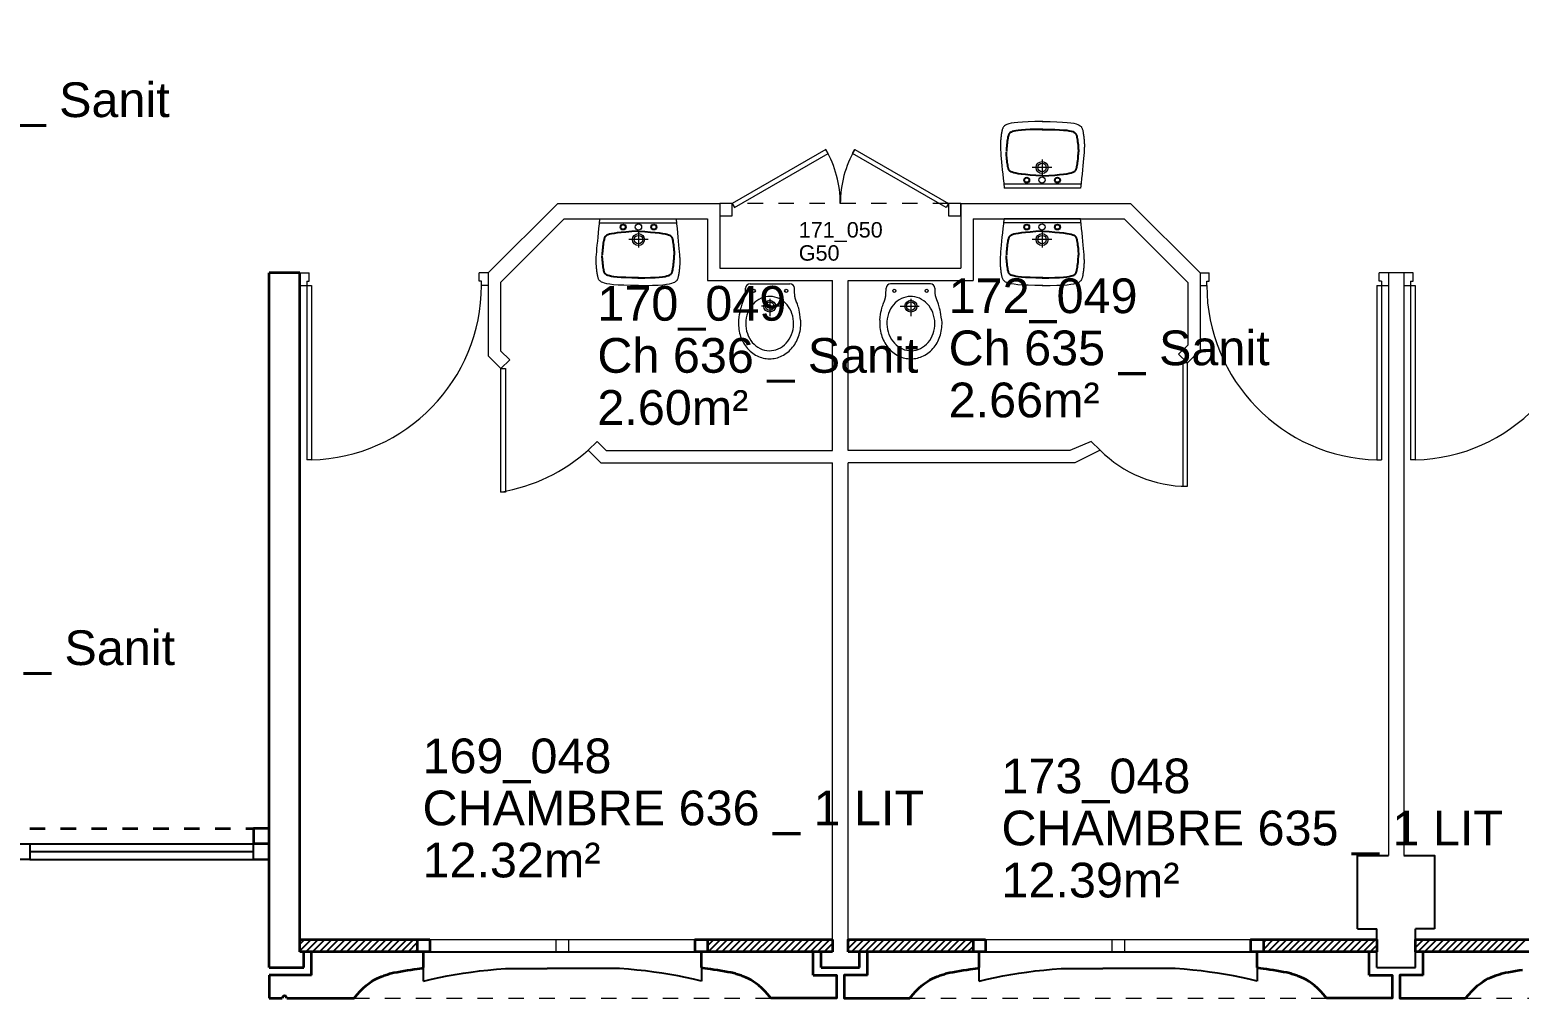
# Model space of a CAD drawing. Header units: metres. Extents: x -8 to 211, y -5 to 116.
# Drawn here: x 165.65 to 175.3, y 45.27 to 51.55 of the extents above; entities that cross this region are included whole.
import ezdxf

# ---------------------------------------------------------------- set-up
doc = ezdxf.new("R2010")
doc.units = ezdxf.units.M
doc.header["$LTSCALE"] = 0.6
doc.header["$MEASUREMENT"] = 0
doc.linetypes.add('CACHÉ', pattern=[0.25, 0.125, -0.125])
doc.linetypes.add('CONTINU', pattern=[0])
doc.layers.get('0').update_dxf_attribs({"linetype": 'CONTINUOUS'})
for name, color, linetype in [('002 poteaux', 7, 'CONTINUOUS'), ('004 cloisons', 7, 'CONTINUOUS'), ('004 isolation', 7, 'CONTINUOUS'), ('006 sanitaire', 5, 'CONTINUOUS'), ('A_Etiqu_Gaine', 8, 'CONTINUOUS'), ('A_Etiqu_Gaine_ancien', 8, 'CONTINUOUS'), ('A_Etiqu_Gaine_code', 8, 'CONTINUOUS'), ('A_Etiqu_Local', 8, 'CONTINUOUS')]:
    doc.layers.add(name, color=color, linetype=linetype)
for name, color, linetype, lineweight in [('A_CHASS', 4, 'CONTINU', 20), ('A_MURS_CLOI', 7, 'CONTINU', 20), ('A_MURS_STRU', 7, 'CONTINU', 35), ('A_PORT', 8, 'CONTINUOUS', 0), ('A_SANI', 5, 'CONTINU', 0)]:
    doc.layers.add(name, color=color, linetype=linetype, lineweight=lineweight)
doc.styles.add('Attribut', font='arial.ttf')

# ---------------------------------------------------------------- blocks, each defined once
blk = doc.blocks.new('A_Etiqu_Local')
at = {"style": 'Attribut', "flags": 1}
for tag, p in [('CODE_HOPITAL', (-0.4463, 1.9737)), ('CODE_SITE', (-0.4463, 1.7487)), ('CODE_BATIMENT', (-0.4463, 1.5237)), ('CODE_SECTEUR', (-0.4463, 1.2987)), ('CODE_ETAGE', (-0.4463, 1.0737)), ('NOM_NORMALISE', (-0.4463, -0.843)), ('SECTEUR_ACTIVITE', (-0.4463, -1.068)), ('SOUS_SECTEUR_ACTIVITE', (-0.4463, -1.293)), ('VOLUME', (-0.4463, -1.518)), ('SERVICE', (-0.4463, -1.743)), ('CODE_UG', (-0.4463, -1.968)), ('CODE_UA', (-0.4463, -2.193)), ('CODE_POLE', (-0.4463, -2.418)), ('OCCUPANT_EXTERNE', (-0.4463, -2.643)), ('DISPONIBILITE', (-0.4463, -2.868)), ('ACCES_HANDICAPES', (-0.4463, -3.093)), ('NATURE_SOL', (-0.4463, -3.318)), ('RISQUE_LABORATOIRE', (-0.4463, -3.543)), ('AMIANTE', (-0.4463, -3.768))]:
    blk.add_attdef(tag, p, '', height=0.15, dxfattribs=at)
at = {"layer": 'A_Etiqu_Local', "style": 'Attribut'}
for tag, p in [('CODE_PIECE', (-0.4483, 0.5327)), ('NOM_USAGE', (-0.4483, 0.1952)), ('SURFACE', (-0.4483, -0.1423))]:
    blk.add_attdef(tag, p, '', height=0.225, dxfattribs=at)
blk = doc.blocks.new('A_Etiqu_Gaine')
at = {"style": 'Attribut', "flags": 1}
for tag, p in [('CODE_HOPITAL', (-0.4323, 0.8651)), ('CODE_SITE', (-0.4323, 0.7151)), ('CODE_BATIMENT', (-0.4323, 0.5651)), ('CODE_SECTEUR', (-0.4323, 0.4151)), ('CODE_ETAGE', (-0.4323, 0.2651)), ('NOM_NORMALISE', (-0.4323, -0.3349)), ('SECTEUR_ACTIVITE', (-0.4323, -0.4849)), ('SOUS_SECTEUR_ACTIVITE', (-0.4323, -0.6349)), ('SURFACE', (-0.4323, -0.7849)), ('CODE_UG', (-0.4323, -0.9349)), ('CODE_POLE', (-0.4323, -1.0849)), ('AMIANTE', (-0.4323, -1.2349))]:
    blk.add_attdef(tag, p, '', height=0.1, dxfattribs=at)
at = {"layer": 'A_Etiqu_Gaine', "style": 'Attribut'}
blk.add_attdef('NOM_USAGE', (-0.4323, -0.1849), '', height=0.1, dxfattribs=at)
at = {"layer": 'A_Etiqu_Gaine_ancien', "style": 'Attribut'}
blk.add_attdef('CODE_PIECE_ANCIEN', (-0.4323, 0.1151), '', height=0.1, dxfattribs=at)
at = {"layer": 'A_Etiqu_Gaine_code', "style": 'Attribut'}
blk.add_attdef('CODE_PIECE', (-0.4323, -0.0349), '', height=0.1, dxfattribs=at)
blk = doc.blocks.new('BROCA2-G1127')
at = {"layer": '006 sanitaire', "linetype": 'Continuous'}
for points in [[(48.753517, 17.895912), (48.709555, 17.892946), (48.67232, 17.890017), (48.641202, 17.887107), (48.615589, 17.884195), (48.594871, 17.881265), (48.578435, 17.878295), (48.565672, 17.875267), (48.55597, 17.872162), (48.548718, 17.868961), (48.543304, 17.865645), (48.543304, 17.865645), (48.541104, 17.863934), (48.53918, 17.862162), (48.537502, 17.860303), (48.53604, 17.85833), (48.534764, 17.856216), (48.533642, 17.853934), (48.532644, 17.851457), (48.531741, 17.84876), (48.530901, 17.845814), (48.530094, 17.842593), (48.530094, 17.842593), (48.528502, 17.835279), (48.526946, 17.826909), (48.525451, 17.817635), (48.52404, 17.807608), (48.522739, 17.79698), (48.521572, 17.785902), (48.520565, 17.774527), (48.519741, 17.763005), (48.519127, 17.751488), (48.518745, 17.740128)], [(48.75016, 17.895912), (48.794119, 17.892946), (48.831351, 17.890017), (48.862467, 17.887107), (48.88808, 17.884195), (48.908798, 17.881265), (48.925234, 17.878295), (48.937998, 17.875267), (48.947701, 17.872162), (48.954954, 17.868961), (48.960367, 17.865645), (48.960367, 17.865645), (48.962567, 17.863934), (48.964491, 17.862162), (48.966168, 17.860303), (48.96763, 17.85833), (48.968906, 17.856216), (48.970027, 17.853934), (48.971024, 17.851457), (48.971927, 17.84876), (48.972766, 17.845814), (48.973572, 17.842593), (48.973572, 17.842593), (48.975163, 17.835281), (48.976717, 17.826927), (48.978212, 17.817694), (48.97962, 17.807748), (48.980918, 17.797253), (48.98208, 17.786374), (48.983082, 17.775275), (48.983897, 17.764122), (48.984502, 17.753078), (48.984871, 17.74231)]]:
    blk.add_lwpolyline(points, dxfattribs=at)
blk = doc.blocks.new('BROCA2-G1128')
at = {"layer": '006 sanitaire', "linetype": 'Continuous'}
for points in [[(48.753517, 17.59388), (48.709555, 17.594272), (48.67232, 17.59514), (48.641202, 17.596446), (48.615589, 17.598151), (48.594871, 17.600219), (48.578435, 17.60261), (48.565672, 17.605287), (48.55597, 17.608211), (48.548718, 17.611346), (48.543304, 17.614653), (48.543304, 17.614653), (48.541104, 17.616364), (48.53918, 17.618136), (48.537502, 17.619995), (48.53604, 17.621968), (48.534764, 17.624082), (48.533642, 17.626363), (48.532644, 17.628839), (48.531741, 17.631537), (48.530901, 17.634483), (48.530094, 17.637704), (48.530094, 17.637704), (48.528502, 17.645017), (48.526946, 17.653387), (48.525451, 17.662662), (48.52404, 17.672689), (48.522739, 17.683318), (48.521572, 17.694397), (48.520565, 17.705773), (48.519741, 17.717296), (48.519127, 17.728813), (48.518745, 17.740173)], [(48.75016, 17.59388), (48.794119, 17.594272), (48.831351, 17.59514), (48.862467, 17.596446), (48.88808, 17.598151), (48.908798, 17.600219), (48.925234, 17.60261), (48.937998, 17.605287), (48.947701, 17.608211), (48.954954, 17.611346), (48.960367, 17.614653), (48.960367, 17.614653), (48.962567, 17.616364), (48.964491, 17.618136), (48.966168, 17.619995), (48.96763, 17.621968), (48.968906, 17.624082), (48.970027, 17.626363), (48.971024, 17.628839), (48.971927, 17.631537), (48.972766, 17.634483), (48.973572, 17.637704), (48.973572, 17.637704), (48.975163, 17.645015), (48.976717, 17.65337), (48.978212, 17.662603), (48.97962, 17.67255), (48.980918, 17.683045), (48.98208, 17.693925), (48.983082, 17.705025), (48.983897, 17.716179), (48.984502, 17.727222), (48.984871, 17.737991)]]:
    blk.add_lwpolyline(points, dxfattribs=at)
blk = doc.blocks.new('BROCA2-G1126')
at = {"layer": '006 sanitaire'}
for name in ['BROCA2-G1127', 'BROCA2-G1128']:
    blk.add_blockref(name, (0, 0), dxfattribs=at)
blk = doc.blocks.new('BROCA4-G289')
at = {"layer": '004 cloisons', "color": 1, "linetype": 'Continuous'}
for p in [(27.38093, 0.018407), (28.119738, 0.018407)]:
    blk.add_line(p, (27.650331, 0.018407), dxfattribs=at)
blk.add_lwpolyline([(26.850336, -0.064998), (26.901493, -0.052536), (26.952511, -0.041173), (27.0036, -0.030841), (27.054971, -0.02147), (27.106835, -0.012993), (27.159403, -0.00534), (27.212886, 0.001558), (27.267494, 0.007769), (27.323439, 0.013362), (27.38093, 0.018407)], dxfattribs=at)
blk = doc.blocks.new('BROCA4-G274')
at = {"layer": '004 cloisons', "color": 1, "linetype": 'Continuous'}
for p in [(23.78093, 0.018407), (24.519737, 0.018407)]:
    blk.add_line(p, (24.050331, 0.018407), dxfattribs=at)
blk.add_lwpolyline([(23.250336, -0.064998), (23.301493, -0.052536), (23.35251, -0.041173), (23.403599, -0.030841), (23.454971, -0.02147), (23.506835, -0.012993), (23.559403, -0.00534), (23.612886, 0.001558), (23.667494, 0.007769), (23.723438, 0.013362), (23.78093, 0.018407)], dxfattribs=at)

msp = doc.modelspace()

# ---------------------------------------------------------------- linework, layer by layer
at = {"layer": '002 poteaux', "color": 8, "linetype": 'Continuous'}
for p, q in [((174.2499, 45.7211), (174.3753, 45.7211)), ((174.3753, 45.4711), (174.3753, 45.7211)), ((174.625, 45.4711), (174.625, 45.7211)), ((174.7499, 45.7211), (174.625, 45.7211)), ((174.3753, 45.4711), (174.625, 45.4711))]:
    msp.add_line(p, q, dxfattribs=at)
for points in [[(174.2499, 45.7211), (174.2499, 46.1961), (174.4498, 46.1961)], [(174.5498, 46.1961), (174.7499, 46.1961), (174.7499, 45.7211)]]:
    msp.add_lwpolyline(points, dxfattribs=at)
at = {"layer": '004 cloisons', "color": 8, "linetype": 'Continuous'}
for p, q in [((165.6501, 46.2711), (167.0999, 46.2711)), ((165.6501, 46.2211), (167.0999, 46.2211)), ((165.6501, 46.1711), (167.1999, 46.1711))]:
    msp.add_line(p, q, dxfattribs=at)
for points in [[(165.6501, 46.1711), (165.5501, 46.1711), (165.5501, 46.2711), (165.6501, 46.2711)], [(167.1999, 46.1711), (167.0999, 46.1711), (167.0999, 46.2711), (167.1999, 46.2711)]]:
    msp.add_lwpolyline(points, close=True, dxfattribs=at)
for points in [[(168.2002, 45.3811), (168.2002, 45.5711), (170.0002, 45.5711), (170.0002, 45.3811)], [(171.8002, 45.3811), (171.8002, 45.5711), (173.6002, 45.5711), (173.6002, 45.3811)], [(170.0002, 45.3811), (169.949, 45.3936), (169.898, 45.4049), (169.8469, 45.4153), (169.7956, 45.4247), (169.7437, 45.4331), (169.6911, 45.4408), (169.6376, 45.4477), (169.583, 45.4539), (169.5271, 45.4595), (169.4696, 45.4645)], [(173.6002, 45.3811), (173.549, 45.3936), (173.498, 45.4049), (173.4469, 45.4153), (173.3956, 45.4247), (173.3437, 45.4331), (173.2911, 45.4408), (173.2376, 45.4477), (173.183, 45.4539), (173.1271, 45.4595), (173.0696, 45.4645)]]:
    msp.add_lwpolyline(points, dxfattribs=at)
at = {"layer": '004 isolation', "color": 8, "linetype": 'Continuous'}
for p, q in [((167.4287, 45.6511), (167.3999, 45.6223)), ((167.3999, 45.5781), (167.4729, 45.6511)), ((168.1602, 45.6511), (167.3999, 45.6511)), ((167.3999, 45.6511), (167.3999, 45.5711)), ((167.5171, 45.6511), (167.4371, 45.5711)), ((167.4813, 45.5711), (167.5613, 45.6511)), ((167.6055, 45.6511), (167.5255, 45.5711)), ((167.5697, 45.5711), (167.6497, 45.6511)), ((167.6939, 45.6511), (167.6139, 45.5711)), ((167.6581, 45.5711), (167.7381, 45.6511)), ((167.7823, 45.6511), (167.7023, 45.5711)), ((167.7465, 45.5711), (167.8265, 45.6511)), ((167.8707, 45.6511), (167.7907, 45.5711)), ((167.8349, 45.5711), (167.9149, 45.6511)), ((167.9591, 45.6511), (167.8791, 45.5711)), ((167.9233, 45.5711), (168.0033, 45.6511)), ((168.0475, 45.6511), (167.9675, 45.5711)), ((168.0117, 45.5711), (168.0917, 45.6511)), ((168.1359, 45.6511), (168.0559, 45.5711)), ((168.1602, 45.5711), (168.1602, 45.6511)), ((170.0804, 45.6511), (170.0402, 45.6109)), ((170.8502, 45.6511), (170.0402, 45.6511)), ((170.0402, 45.6511), (170.0402, 45.5711)), ((170.0446, 45.5711), (170.1246, 45.6511)), ((170.1688, 45.6511), (170.0888, 45.5711)), ((170.133, 45.5711), (170.213, 45.6511)), ((170.2572, 45.6511), (170.1771, 45.5711)), ((170.2213, 45.5711), (170.3014, 45.6511)), ((170.3455, 45.6511), (170.2655, 45.5711)), ((170.3097, 45.5711), (170.3897, 45.6511)), ((170.4339, 45.6511), (170.3539, 45.5711)), ((170.3981, 45.5711), (170.4781, 45.6511)), ((170.5223, 45.6511), (170.4423, 45.5711)), ((170.4865, 45.5711), (170.5665, 45.6511)), ((170.6107, 45.6511), (170.5307, 45.5711)), ((170.5749, 45.5711), (170.6549, 45.6511)), ((170.6991, 45.6511), (170.6191, 45.5711)), ((170.6633, 45.5711), (170.7433, 45.6511)), ((170.7875, 45.6511), (170.7075, 45.5711)), ((170.7517, 45.5711), (170.8317, 45.6511)), ((170.8502, 45.5711), (170.8502, 45.6511)), ((170.9643, 45.6511), (170.9502, 45.637)), ((170.9502, 45.5928), (171.0085, 45.6511)), ((171.7602, 45.6511), (170.9502, 45.6511)), ((170.9502, 45.6511), (170.9502, 45.5711)), ((171.0527, 45.6511), (170.9726, 45.5711)), ((171.0168, 45.5711), (171.0969, 45.6511)), ((171.141, 45.6511), (171.061, 45.5711)), ((171.1052, 45.5711), (171.1852, 45.6511)), ((171.2294, 45.6511), (171.1494, 45.5711)), ((171.1936, 45.5711), (171.2736, 45.6511)), ((171.3178, 45.6511), (171.2378, 45.5711)), ((171.282, 45.5711), (171.362, 45.6511)), ((171.4062, 45.6511), (171.3262, 45.5711)), ((171.3704, 45.5711), (171.4504, 45.6511)), ((171.4946, 45.6511), (171.4146, 45.5711)), ((171.4588, 45.5711), (171.5388, 45.6511)), ((171.583, 45.6511), (171.503, 45.5711)), ((171.5472, 45.5711), (171.6272, 45.6511)), ((171.6714, 45.6511), (171.5914, 45.5711)), ((171.6356, 45.5711), (171.7156, 45.6511)), ((171.7598, 45.6511), (171.6798, 45.5711)), ((171.7602, 45.5711), (171.7602, 45.6511)), ((173.6601, 45.6511), (173.6402, 45.6312)), ((173.6402, 45.587), (173.7043, 45.6511)), ((174.3753, 45.6511), (173.6402, 45.6511)), ((173.6402, 45.6511), (173.6402, 45.5711)), ((173.7485, 45.6511), (173.6685, 45.5711)), ((173.7127, 45.5711), (173.7927, 45.6511)), ((173.8369, 45.6511), (173.7569, 45.5711)), ((173.8011, 45.5711), (173.8811, 45.6511)), ((173.9252, 45.6511), (173.8452, 45.5711)), ((173.8895, 45.5711), (173.9695, 45.6511)), ((174.0136, 45.6511), (173.9336, 45.5711)), ((173.9778, 45.5711), (174.0578, 45.6511)), ((174.102, 45.6511), (174.022, 45.5711)), ((174.0662, 45.5711), (174.1462, 45.6511)), ((174.1904, 45.6511), (174.1104, 45.5711)), ((174.1546, 45.5711), (174.2346, 45.6511)), ((174.2788, 45.6511), (174.1988, 45.5711)), ((174.243, 45.5711), (174.323, 45.6511)), ((174.3672, 45.6511), (174.2872, 45.5711)), ((174.3753, 45.5711), (174.3753, 45.6511)), ((174.6324, 45.6511), (174.6251, 45.6438)), ((174.6251, 45.5997), (174.6766, 45.6511)), ((174.6251, 45.6511), (174.6251, 45.5711)), ((175.3602, 45.6511), (174.6251, 45.6511)), ((174.7207, 45.6511), (174.6408, 45.5711)), ((174.685, 45.5711), (174.765, 45.6511)), ((174.8092, 45.6511), (174.7292, 45.5711)), ((174.7734, 45.5711), (174.8533, 45.6511)), ((174.8975, 45.6511), (174.8175, 45.5711)), ((174.8617, 45.5711), (174.9417, 45.6511)), ((174.9859, 45.6511), (174.9059, 45.5711)), ((174.9501, 45.5711), (175.0301, 45.6511)), ((175.0743, 45.6511), (174.9943, 45.5711)), ((175.0385, 45.5711), (175.1185, 45.6511)), ((175.1627, 45.6511), (175.0827, 45.5711)), ((175.1269, 45.5711), (175.2069, 45.6511)), ((175.2511, 45.6511), (175.1711, 45.5711)), ((175.2153, 45.5711), (175.2953, 45.6511)), ((175.3395, 45.6511), (175.2595, 45.5711)), ((167.3999, 45.5711), (168.1602, 45.5711)), ((168.1, 45.5711), (168.1602, 45.6313)), ((168.1602, 45.5871), (168.1442, 45.5711)), ((170.0402, 45.5711), (170.8502, 45.5711)), ((170.8502, 45.6254), (170.7959, 45.5711)), ((170.8401, 45.5711), (170.8502, 45.5812)), ((170.9502, 45.5711), (171.7602, 45.5711)), ((171.724, 45.5711), (171.7602, 45.6073)), ((173.6402, 45.5711), (174.3753, 45.5711)), ((174.3314, 45.5711), (174.3753, 45.615)), ((174.6251, 45.5711), (175.3602, 45.5711))]:
    msp.add_line(p, q, dxfattribs=at)
at = {"layer": 'A_CHASS', "color": 8, "linetype": 'CACHÉ'}
for p, q in [((165.65, 46.2711), (167.1, 46.2711)), ((167.7502, 45.2711), (170.4502, 45.2711)), ((171.3502, 45.2711), (174.0502, 45.2711)), ((174.9502, 45.2711), (177.6502, 45.2711))]:
    msp.add_line(p, q, dxfattribs=at)
at = {"layer": 'A_CHASS', "color": 8, "linetype": 'Continuous'}
for p, q in [((168.2402, 45.6511), (169.9602, 45.6511)), ((171.8402, 45.6511), (173.5602, 45.6511)), ((169.9602, 45.5711), (168.2402, 45.5711)), ((173.5602, 45.5711), (171.8402, 45.5711))]:
    msp.add_line(p, q, dxfattribs=at)
for points in [[(169.0602, 45.5711), (169.0602, 45.6511)], [(169.1402, 45.6511), (169.1402, 45.5711)], [(172.6602, 45.5711), (172.6602, 45.6511)], [(172.7402, 45.6511), (172.7402, 45.5711)]]:
    msp.add_lwpolyline(points, dxfattribs=at)
at = {"layer": 'A_MURS_CLOI', "color": 8, "linetype": 'Continuous'}
for p, q in [((168.6197, 49.971), (169.0697, 50.421)), ((169.0697, 50.421), (170.1199, 50.421)), ((170.1199, 50.421), (170.1199, 50.0015)), ((171.6799, 50.421), (171.6799, 50.0015)), ((171.6799, 50.421), (172.7801, 50.421)), ((173.2301, 49.971), (172.7801, 50.421)), ((168.6997, 49.9096), (169.1111, 50.321)), ((169.1111, 50.321), (170.0399, 50.321)), ((170.0399, 50.321), (170.0399, 49.9215)), ((171.7599, 50.321), (171.7599, 49.9215)), ((171.7599, 50.321), (172.7386, 50.321)), ((173.1501, 49.9096), (172.7386, 50.321)), ((170.1199, 50.0015), (171.6799, 50.0015)), ((168.6197, 49.971), (168.6197, 49.4335)), ((168.6997, 49.9096), (168.6997, 49.4666)), ((170.0399, 49.9215), (170.8499, 49.9215)), ((170.8499, 48.821), (170.8499, 49.9215)), ((170.9499, 49.9215), (171.7599, 49.9215)), ((170.9499, 48.821), (170.9499, 49.9215)), ((173.15, 49.9096), (173.15, 49.5041)), ((173.23, 49.971), (173.23, 49.471)), ((174.4498, 49.971), (174.4498, 46.1961)), ((174.5498, 49.971), (174.5498, 46.1961)), ((173.15, 49.5041), (173.0913, 49.4454)), ((168.6197, 49.4335), (168.7018, 49.3513)), ((168.6997, 49.4666), (168.7584, 49.4079)), ((168.7018, 49.3513), (168.7584, 49.4079)), ((173.1479, 49.3888), (173.0913, 49.4454)), ((173.23, 49.471), (173.1479, 49.3888)), ((169.2675, 48.8232), (169.3241, 48.8797)), ((169.2675, 48.8232), (169.3497, 48.741)), ((169.3241, 48.8797), (169.3828, 48.821)), ((169.3828, 48.821), (170.8499, 48.821)), ((172.3865, 48.821), (170.9499, 48.821)), ((172.5256, 48.8797), (172.3865, 48.821)), ((172.5822, 48.8232), (172.4196, 48.741)), ((172.5822, 48.8232), (172.5256, 48.8797)), ((169.3497, 48.741), (170.8499, 48.741)), ((170.8502, 45.5711), (170.8499, 48.741)), ((172.4196, 48.741), (170.9499, 48.741)), ((170.9502, 45.5711), (170.9499, 48.741))]:
    msp.add_line(p, q, dxfattribs=at)
at = {"layer": 'A_MURS_STRU', "color": 8, "linetype": 'Continuous'}
for p, q in [((167.3999, 49.971), (167.1999, 49.971)), ((167.1999, 46.2711), (167.1999, 49.971)), ((167.3999, 45.5711), (167.3999, 49.971)), ((167.1999, 46.3711), (167.1, 46.3711)), ((167.1, 46.3711), (167.1, 46.2711)), ((167.1999, 45.4711), (167.1999, 46.3711)), ((167.1999, 46.2711), (167.1, 46.2711)), ((168.2402, 45.5711), (167.3999, 45.5711)), ((167.4249, 45.4711), (167.4249, 45.5711)), ((167.4751, 45.4211), (167.4751, 45.5711)), ((168.2002, 45.4711), (168.2002, 45.5711)), ((170.8502, 45.5711), (169.9602, 45.5711)), ((170.0002, 45.4711), (170.0002, 45.5711)), ((170.7253, 45.4211), (170.7253, 45.5711)), ((170.7753, 45.4711), (170.7753, 45.5711)), ((171.8402, 45.5711), (170.9502, 45.5711)), ((171.0251, 45.4711), (171.0251, 45.5711)), ((171.0751, 45.4211), (171.0751, 45.5711)), ((171.8002, 45.4711), (171.8002, 45.5711)), ((174.3753, 45.5711), (173.5602, 45.5711)), ((173.6002, 45.4711), (173.6002, 45.5711)), ((174.3253, 45.4211), (174.3253, 45.5711)), ((175.4402, 45.5711), (174.6251, 45.5711)), ((174.6751, 45.4211), (174.6751, 45.5711)), ((167.1999, 45.4711), (167.4249, 45.4711)), ((168.0089, 45.4369), (168.0292, 45.441)), ((168.0292, 45.441), (168.051, 45.4449)), ((168.051, 45.4449), (168.0736, 45.4487)), ((168.0736, 45.4487), (168.0965, 45.4523)), ((168.0965, 45.4523), (168.1188, 45.4557)), ((168.1188, 45.4557), (168.1401, 45.4588)), ((168.1401, 45.4588), (168.1595, 45.4616)), ((168.1595, 45.4616), (168.1764, 45.4642)), ((168.1764, 45.4642), (168.1903, 45.4664)), ((168.1903, 45.4664), (168.2003, 45.4683)), ((170.7753, 45.4711), (171.0251, 45.4711)), ((167.4751, 45.4211), (167.2002, 45.4211)), ((167.2002, 45.4211), (167.2002, 45.2711)), ((167.8095, 45.3367), (167.8282, 45.353)), ((167.8282, 45.353), (167.8463, 45.367)), ((167.8463, 45.367), (167.8638, 45.379)), ((167.8638, 45.379), (167.8808, 45.3893)), ((167.8808, 45.3893), (167.8972, 45.398)), ((167.8972, 45.398), (167.9132, 45.4055)), ((167.9132, 45.4055), (167.9285, 45.4121)), ((167.9285, 45.4121), (167.9361, 45.4151)), ((167.9361, 45.4151), (167.9435, 45.418)), ((167.9435, 45.418), (167.951, 45.4207)), ((167.951, 45.4207), (167.9585, 45.4233)), ((167.9585, 45.4233), (167.9661, 45.4258)), ((167.9661, 45.4258), (167.974, 45.4281)), ((167.974, 45.4281), (167.9822, 45.4304)), ((167.9822, 45.4304), (167.9906, 45.4326)), ((167.9906, 45.4326), (167.9995, 45.4348)), ((167.9995, 45.4348), (168.0089, 45.4369)), ((167.2002, 45.2711), (167.2852, 45.2711)), ((167.3152, 45.2711), (167.7502, 45.2711)), ((167.7502, 45.2711), (167.7705, 45.296)), ((167.7705, 45.296), (167.7903, 45.3177)), ((167.7903, 45.3177), (167.8095, 45.3367))]:
    msp.add_line(p, q, dxfattribs=at)
at = {"layer": 'A_MURS_STRU', "color": 8, "linetype": 'CACHÉ'}
msp.add_line((165.65, 46.3711), (167.1, 46.3711), dxfattribs=at)
at = {"layer": 'A_MURS_STRU', "color": 8, "linetype": 'Continuous'}
for points in [[(167.3999, 45.5711), (167.3999, 45.6511), (168.2402, 45.6511)], [(168.1602, 45.6511), (168.1602, 45.5711)], [(168.2402, 45.6511), (168.2402, 45.5711)], [(169.9602, 45.5711), (169.9602, 45.6511), (170.8502, 45.6511)], [(170.0402, 45.6511), (170.0402, 45.5711)], [(170.8502, 45.6511), (170.8502, 45.5711)], [(170.9502, 45.5711), (170.9502, 45.6511), (171.8402, 45.6511)], [(171.7602, 45.6511), (171.7602, 45.5711)], [(171.8402, 45.6511), (171.8402, 45.5711)], [(173.5602, 45.5711), (173.5602, 45.6511), (174.3753, 45.6511)], [(173.6402, 45.6511), (173.6402, 45.5711)], [(174.3753, 45.6511), (174.3753, 45.5711)], [(174.6251, 45.5711), (174.6251, 45.6511), (175.4402, 45.6511)], [(170.4502, 45.2711), (170.4298, 45.296), (170.4101, 45.3177), (170.3909, 45.3367), (170.3722, 45.353), (170.3541, 45.367), (170.3366, 45.379), (170.3196, 45.3893), (170.3032, 45.398), (170.2872, 45.4055), (170.2718, 45.4121), (170.2718, 45.4121), (170.2643, 45.4151), (170.2569, 45.418), (170.2494, 45.4207), (170.2419, 45.4233), (170.2343, 45.4258), (170.2264, 45.4281), (170.2182, 45.4304), (170.2098, 45.4326), (170.2009, 45.4348), (170.1915, 45.4369), (170.1915, 45.4369), (170.1712, 45.441), (170.1494, 45.4449), (170.1268, 45.4487), (170.1039, 45.4523), (170.0816, 45.4557), (170.0603, 45.4588), (170.0409, 45.4616), (170.024, 45.4642), (170.0101, 45.4664), (170.0001, 45.4683)], [(171.3502, 45.2711), (171.3705, 45.296), (171.3903, 45.3177), (171.4095, 45.3367), (171.4282, 45.353), (171.4462, 45.367), (171.4638, 45.379), (171.4808, 45.3893), (171.4972, 45.398), (171.5132, 45.4055), (171.5285, 45.4121), (171.5285, 45.4121), (171.5361, 45.4151), (171.5435, 45.418), (171.5509, 45.4207), (171.5585, 45.4233), (171.5661, 45.4258), (171.574, 45.4281), (171.5821, 45.4304), (171.5906, 45.4326), (171.5995, 45.4348), (171.6089, 45.4369), (171.6089, 45.4369), (171.6292, 45.441), (171.651, 45.4449), (171.6736, 45.4487), (171.6965, 45.4523), (171.7188, 45.4557), (171.7401, 45.4588), (171.7595, 45.4616), (171.7764, 45.4642), (171.7903, 45.4664), (171.8003, 45.4683)], [(174.0502, 45.2711), (174.0298, 45.296), (174.0101, 45.3177), (173.9909, 45.3367), (173.9722, 45.353), (173.9541, 45.367), (173.9366, 45.379), (173.9196, 45.3893), (173.9032, 45.398), (173.8872, 45.4055), (173.8718, 45.4121), (173.8718, 45.4121), (173.8643, 45.4151), (173.8569, 45.418), (173.8494, 45.4207), (173.8419, 45.4233), (173.8343, 45.4258), (173.8264, 45.4281), (173.8182, 45.4304), (173.8098, 45.4326), (173.8009, 45.4348), (173.7915, 45.4369), (173.7915, 45.4369), (173.7712, 45.441), (173.7494, 45.4449), (173.7268, 45.4487), (173.7039, 45.4523), (173.6816, 45.4557), (173.6603, 45.4588), (173.6409, 45.4616), (173.624, 45.4642), (173.6101, 45.4664), (173.6001, 45.4683)], [(174.9502, 45.2711), (174.9706, 45.296), (174.9903, 45.3177), (175.0095, 45.3367), (175.0282, 45.353), (175.0463, 45.367), (175.0638, 45.379), (175.0808, 45.3893), (175.0972, 45.398), (175.1132, 45.4055), (175.1286, 45.4121), (175.1286, 45.4121), (175.1361, 45.4151), (175.1435, 45.418), (175.151, 45.4207), (175.1585, 45.4233), (175.1661, 45.4258), (175.174, 45.4281), (175.1822, 45.4304), (175.1907, 45.4326), (175.1996, 45.4348), (175.2089, 45.4369), (175.2089, 45.4369), (175.2292, 45.441), (175.251, 45.4449), (175.2736, 45.4487), (175.2965, 45.4523), (175.3188, 45.4557)], [(170.7253, 45.4211), (170.8752, 45.4211), (170.8752, 45.2711), (170.4502, 45.2711)], [(171.0751, 45.4211), (170.9252, 45.4211), (170.9252, 45.2711), (171.3502, 45.2711)], [(174.3253, 45.4211), (174.4752, 45.4211), (174.4752, 45.2711), (174.0502, 45.2711)], [(174.6751, 45.4211), (174.5252, 45.4211), (174.5252, 45.2711), (174.9502, 45.2711)]]:
    msp.add_lwpolyline(points, dxfattribs=at)
msp.add_arc((167.3002, 45.2711), 0.015, 359.99998, 180.00002, dxfattribs=at)
at = {"layer": 'A_PORT', "color": 8, "linetype": 'CACHÉ'}
msp.add_line((171.5999, 50.421), (170.1999, 50.421), dxfattribs=at)
at = {"layer": 'A_PORT', "color": 8, "linetype": 'Continuous'}
for p, q in [((167.3999, 49.971), (167.3999, 49.891)), ((167.3999, 49.971), (167.4598, 49.971)), ((167.3999, 49.891), (167.4738, 49.891)), ((167.4438, 49.9188), (167.4438, 48.7594)), ((167.4438, 49.9188), (167.4598, 49.9188)), ((167.4598, 49.9188), (167.4598, 49.971)), ((167.4738, 49.891), (167.4738, 48.7594)), ((168.5598, 49.9188), (168.5598, 49.971)), ((168.6197, 49.971), (168.5598, 49.971)), ((168.5758, 49.9188), (168.5598, 49.9188)), ((168.5758, 49.891), (168.5758, 49.9188)), ((168.6197, 49.891), (168.5758, 49.891)), ((168.6197, 49.971), (168.6197, 49.891)), ((173.2301, 49.971), (173.2301, 49.891)), ((173.2301, 49.971), (173.2899, 49.971)), ((173.2301, 49.891), (173.2739, 49.891)), ((173.2739, 49.891), (173.2739, 49.9188)), ((173.2739, 49.9188), (173.2899, 49.9188)), ((173.2899, 49.9188), (173.2899, 49.971)), ((174.3759, 49.891), (174.3759, 48.7594)), ((174.3759, 49.891), (174.4498, 49.891)), ((174.3899, 49.9188), (174.3899, 49.971)), ((174.6097, 49.971), (174.3899, 49.971)), ((174.4059, 49.9188), (174.3899, 49.9188)), ((174.4059, 49.9188), (174.4059, 48.7594)), ((174.4498, 49.971), (174.4498, 49.891)), ((174.5498, 49.971), (174.5498, 49.891)), ((174.5498, 49.891), (174.6237, 49.891)), ((174.5937, 49.9188), (174.5937, 48.7594)), ((174.5937, 49.9188), (174.6097, 49.9188)), ((174.6097, 49.9188), (174.6097, 49.971)), ((174.6237, 49.891), (174.6237, 48.7594)), ((168.7018, 48.5513), (168.7018, 49.3513)), ((168.7018, 49.3513), (168.7318, 49.3513)), ((168.7318, 49.3513), (168.7318, 48.5513)), ((173.1179, 49.3888), (173.1179, 48.5888)), ((173.1479, 49.3888), (173.1179, 49.3888)), ((173.1479, 48.5888), (173.1479, 49.3888)), ((167.4738, 48.7594), (167.4438, 48.7594)), ((174.3759, 48.7594), (174.4059, 48.7594)), ((174.6237, 48.7594), (174.5937, 48.7594)), ((168.7318, 48.5513), (168.7018, 48.5513)), ((173.1179, 48.5888), (173.1479, 48.5888))]:
    msp.add_line(p, q, dxfattribs=at)
for points in [[(170.2149, 50.395), (170.8211, 50.745), (170.8061, 50.771), (170.1999, 50.421)], [(171.5849, 50.395), (170.9787, 50.745), (170.9937, 50.771), (171.5999, 50.421)], [(170.1199, 50.421), (170.1199, 50.341), (170.1999, 50.341), (170.1999, 50.421)], [(171.5999, 50.421), (171.5999, 50.341), (171.6799, 50.341), (171.6799, 50.421)]]:
    msp.add_lwpolyline(points, close=True, dxfattribs=at)
for centre, radius, start, end in [((170.1999, 50.421), 0.7, 359.99998, 29.99998), ((171.5999, 50.421), 0.7, 150, 179.99999), ((167.4438, 49.891), 1.132, 271.51862, 360), ((174.4059, 49.891), 1.132, 180, 268.48138), ((174.5937, 49.891), 1.132, 271.51862, 360), ((168.5086, 49.678), 1.1431, 279.731, 311.59735), ((173.1479, 49.3888), 0.8, 224.99998, 270)]:
    msp.add_arc(centre, radius, start, end, dxfattribs=at)
at = {"layer": 'A_SANI', "color": 8}
for p, q in [((172.2703, 50.6545), (172.1438, 50.6545)), ((172.207, 50.7056), (172.207, 50.6035)), ((172.4567, 50.5459), (171.9614, 50.5459)), ((172.4567, 50.521), (171.9614, 50.521)), ((169.343, 50.321), (169.8383, 50.321)), ((169.343, 50.2961), (169.8383, 50.2961)), ((172.4567, 50.321), (171.9614, 50.321)), ((172.4567, 50.2961), (171.9614, 50.2961)), ((169.6558, 50.1875), (169.5294, 50.1875)), ((169.5926, 50.2385), (169.5926, 50.1364)), ((172.2703, 50.1875), (172.1438, 50.1875)), ((172.207, 50.2385), (172.207, 50.1364)), ((170.3163, 49.9015), (170.5735, 49.9015)), ((171.4833, 49.9015), (171.2261, 49.9015)), ((170.2862, 49.8695), (170.2863, 49.8726)), ((170.4425, 49.8045), (170.4425, 49.6922)), ((170.6036, 49.8695), (170.6035, 49.8726)), ((171.196, 49.8695), (171.1962, 49.8726)), ((171.3572, 49.8045), (171.3572, 49.6922)), ((171.5134, 49.8695), (171.5133, 49.8726)), ((170.5108, 49.7557), (170.3888, 49.7557)), ((171.2888, 49.7557), (171.4109, 49.7557))]:
    msp.add_line(p, q, dxfattribs=at)
for points in [[(172.211, 50.9527), (172.1596, 50.952), (172.116, 50.9507), (172.0796, 50.9489), (172.0496, 50.9467), (172.0253, 50.944), (172.006, 50.9409), (171.9909, 50.9375), (171.9794, 50.9336), (171.9707, 50.9294), (171.9641, 50.9249), (171.9641, 50.9249), (171.9613, 50.9225), (171.9589, 50.92), (171.9567, 50.9174), (171.9549, 50.9145), (171.9532, 50.9114), (171.9517, 50.9081), (171.9503, 50.9044), (171.9491, 50.9004), (171.948, 50.8959), (171.9469, 50.8911), (171.9469, 50.8911), (171.9459, 50.8857), (171.9449, 50.88), (171.9439, 50.874), (171.943, 50.8677), (171.9422, 50.8612), (171.9413, 50.8547), (171.9406, 50.8481), (171.9399, 50.8416), (171.9393, 50.8352), (171.9387, 50.829), (171.9387, 50.829), (171.9383, 50.8231), (171.9379, 50.8174), (171.9376, 50.8118), (171.9374, 50.8062), (171.9373, 50.8006), (171.9372, 50.7948), (171.9373, 50.7887), (171.9375, 50.7823), (171.9377, 50.7755), (171.9381, 50.7682), (171.9381, 50.7682), (171.9392, 50.7519), (171.9406, 50.7333), (171.9424, 50.7126), (171.9445, 50.69), (171.9469, 50.6655), (171.9495, 50.6394), (171.9523, 50.6117), (171.9552, 50.5827), (171.9583, 50.5524), (171.9614, 50.521)], [(172.207, 50.9527), (172.2585, 50.952), (172.302, 50.9507), (172.3384, 50.9489), (172.3684, 50.9467), (172.3927, 50.944), (172.4121, 50.9409), (172.4271, 50.9375), (172.4386, 50.9336), (172.4474, 50.9294), (172.454, 50.9249), (172.454, 50.9249), (172.4567, 50.9225), (172.4591, 50.92), (172.4613, 50.9174), (172.4632, 50.9145), (172.4649, 50.9114), (172.4663, 50.9081), (172.4677, 50.9044), (172.4689, 50.9004), (172.47, 50.8959), (172.4711, 50.8911), (172.4711, 50.8911), (172.4721, 50.8857), (172.4731, 50.88), (172.4741, 50.874), (172.475, 50.8677), (172.4759, 50.8612), (172.4767, 50.8547), (172.4774, 50.8481), (172.4781, 50.8416), (172.4788, 50.8352), (172.4793, 50.829), (172.4793, 50.829), (172.4798, 50.8231), (172.4801, 50.8174), (172.4804, 50.8118), (172.4807, 50.8062), (172.4808, 50.8006), (172.4808, 50.7948), (172.4807, 50.7887), (172.4806, 50.7823), (172.4803, 50.7755), (172.4799, 50.7682), (172.4799, 50.7682), (172.4788, 50.7519), (172.4774, 50.7333), (172.4756, 50.7126), (172.4735, 50.69), (172.4711, 50.6655), (172.4685, 50.6394), (172.4657, 50.6117), (172.4628, 50.5827), (172.4598, 50.5524), (172.4567, 50.521)], [(169.5926, 49.8893), (169.5412, 49.89), (169.4976, 49.8913), (169.4612, 49.8931), (169.4312, 49.8953), (169.4069, 49.898), (169.3876, 49.901), (169.3725, 49.9045), (169.361, 49.9084), (169.3523, 49.9126), (169.3457, 49.9171), (169.3457, 49.9171), (169.3429, 49.9195), (169.3405, 49.922), (169.3384, 49.9246), (169.3365, 49.9275), (169.3348, 49.9306), (169.3333, 49.9339), (169.3319, 49.9376), (169.3307, 49.9416), (169.3296, 49.9461), (169.3285, 49.9509), (169.3285, 49.9509), (169.3275, 49.9562), (169.3265, 49.962), (169.3255, 49.968), (169.3246, 49.9743), (169.3238, 49.9807), (169.3229, 49.9873), (169.3222, 49.9939), (169.3215, 50.0004), (169.3209, 50.0068), (169.3203, 50.0129), (169.3203, 50.0129), (169.3199, 50.0189), (169.3195, 50.0246), (169.3192, 50.0302), (169.319, 50.0358), (169.3189, 50.0414), (169.3188, 50.0472), (169.3189, 50.0533), (169.3191, 50.0597), (169.3193, 50.0665), (169.3197, 50.0738), (169.3197, 50.0738), (169.3208, 50.0901), (169.3222, 50.1087), (169.324, 50.1294), (169.3261, 50.152), (169.3285, 50.1765), (169.3311, 50.2026), (169.3339, 50.2302), (169.3368, 50.2593), (169.3399, 50.2896), (169.343, 50.321)], [(169.5887, 49.8893), (169.6401, 49.89), (169.6836, 49.8913), (169.72, 49.8931), (169.75, 49.8953), (169.7743, 49.898), (169.7937, 49.901), (169.8087, 49.9045), (169.8202, 49.9084), (169.829, 49.9126), (169.8356, 49.9171), (169.8356, 49.9171), (169.8383, 49.9195), (169.8407, 49.922), (169.8429, 49.9246), (169.8448, 49.9275), (169.8465, 49.9306), (169.848, 49.9339), (169.8493, 49.9376), (169.8505, 49.9416), (169.8516, 49.9461), (169.8527, 49.9509), (169.8527, 49.9509), (169.8537, 49.9562), (169.8547, 49.962), (169.8557, 49.968), (169.8566, 49.9743), (169.8575, 49.9807), (169.8583, 49.9873), (169.859, 49.9939), (169.8597, 50.0004), (169.8604, 50.0068), (169.8609, 50.0129), (169.8609, 50.0129), (169.8614, 50.0189), (169.8617, 50.0246), (169.862, 50.0302), (169.8623, 50.0358), (169.8624, 50.0414), (169.8624, 50.0472), (169.8623, 50.0533), (169.8622, 50.0597), (169.8619, 50.0665), (169.8615, 50.0738), (169.8615, 50.0738), (169.8604, 50.0901), (169.859, 50.1087), (169.8572, 50.1294), (169.8551, 50.152), (169.8527, 50.1765), (169.8501, 50.2026), (169.8473, 50.2302), (169.8444, 50.2593), (169.8414, 50.2896), (169.8383, 50.321)], [(172.211, 49.8893), (172.1596, 49.89), (172.116, 49.8913), (172.0796, 49.8931), (172.0496, 49.8953), (172.0253, 49.898), (172.006, 49.901), (171.9909, 49.9045), (171.9794, 49.9084), (171.9707, 49.9126), (171.9641, 49.9171), (171.9641, 49.9171), (171.9613, 49.9195), (171.9589, 49.922), (171.9567, 49.9246), (171.9549, 49.9275), (171.9532, 49.9306), (171.9517, 49.9339), (171.9503, 49.9376), (171.9491, 49.9416), (171.948, 49.9461), (171.9469, 49.9509), (171.9469, 49.9509), (171.9459, 49.9562), (171.9449, 49.962), (171.9439, 49.968), (171.943, 49.9743), (171.9422, 49.9807), (171.9413, 49.9873), (171.9406, 49.9939), (171.9399, 50.0004), (171.9393, 50.0068), (171.9387, 50.0129), (171.9387, 50.0129), (171.9383, 50.0189), (171.9379, 50.0246), (171.9376, 50.0302), (171.9374, 50.0358), (171.9373, 50.0414), (171.9372, 50.0472), (171.9373, 50.0533), (171.9375, 50.0597), (171.9377, 50.0665), (171.9381, 50.0738), (171.9381, 50.0738), (171.9392, 50.0901), (171.9406, 50.1087), (171.9424, 50.1294), (171.9445, 50.152), (171.9469, 50.1765), (171.9495, 50.2026), (171.9523, 50.2302), (171.9552, 50.2593), (171.9583, 50.2896), (171.9614, 50.321)], [(172.207, 49.8893), (172.2585, 49.89), (172.302, 49.8913), (172.3384, 49.8931), (172.3684, 49.8953), (172.3927, 49.898), (172.4121, 49.901), (172.4271, 49.9045), (172.4386, 49.9084), (172.4474, 49.9126), (172.454, 49.9171), (172.454, 49.9171), (172.4567, 49.9195), (172.4591, 49.922), (172.4613, 49.9246), (172.4632, 49.9275), (172.4649, 49.9306), (172.4663, 49.9339), (172.4677, 49.9376), (172.4689, 49.9416), (172.47, 49.9461), (172.4711, 49.9509), (172.4711, 49.9509), (172.4721, 49.9562), (172.4731, 49.962), (172.4741, 49.968), (172.475, 49.9743), (172.4759, 49.9807), (172.4767, 49.9873), (172.4774, 49.9939), (172.4781, 50.0004), (172.4788, 50.0068), (172.4793, 50.0129), (172.4793, 50.0129), (172.4798, 50.0189), (172.4801, 50.0246), (172.4804, 50.0302), (172.4807, 50.0358), (172.4808, 50.0414), (172.4808, 50.0472), (172.4807, 50.0533), (172.4806, 50.0597), (172.4803, 50.0665), (172.4799, 50.0738), (172.4799, 50.0738), (172.4788, 50.0901), (172.4774, 50.1087), (172.4756, 50.1294), (172.4735, 50.152), (172.4711, 50.1765), (172.4685, 50.2026), (172.4657, 50.2302), (172.4628, 50.2593), (172.4598, 50.2896), (172.4567, 50.321)], [(170.2423, 49.6654), (170.2452, 49.6847), (170.2481, 49.7019), (170.251, 49.7171), (170.2538, 49.7304), (170.2565, 49.7421), (170.2591, 49.7522), (170.2617, 49.761), (170.264, 49.7686), (170.2663, 49.7752), (170.2683, 49.7809), (170.2683, 49.7809), (170.2693, 49.7835), (170.2702, 49.786), (170.271, 49.7883), (170.2719, 49.7905), (170.2727, 49.7927), (170.2735, 49.7948), (170.2742, 49.7968), (170.275, 49.7989), (170.2757, 49.8009), (170.2764, 49.803), (170.2764, 49.803), (170.2772, 49.8051), (170.2779, 49.8073), (170.2786, 49.8095), (170.2793, 49.8118), (170.28, 49.814), (170.2807, 49.8163), (170.2813, 49.8186), (170.2819, 49.8209), (170.2824, 49.8232), (170.283, 49.8254), (170.283, 49.8254), (170.2838, 49.8298), (170.2845, 49.8342), (170.2851, 49.8385), (170.2855, 49.8427), (170.2858, 49.847), (170.286, 49.8513), (170.2861, 49.8557), (170.2862, 49.8601), (170.2862, 49.8647), (170.2862, 49.8695)], [(170.6427, 49.6654), (170.641, 49.6847), (170.6389, 49.7019), (170.6364, 49.7171), (170.6338, 49.7304), (170.6309, 49.7421), (170.628, 49.7522), (170.6251, 49.761), (170.6223, 49.7686), (170.6196, 49.7752), (170.6172, 49.7809), (170.6172, 49.7809), (170.6161, 49.7835), (170.615, 49.786), (170.6141, 49.7883), (170.6132, 49.7905), (170.6124, 49.7927), (170.6116, 49.7948), (170.6109, 49.7968), (170.6103, 49.7989), (170.6097, 49.8009), (170.6091, 49.803), (170.6091, 49.803), (170.6086, 49.8051), (170.6081, 49.8073), (170.6076, 49.8095), (170.6072, 49.8118), (170.6068, 49.814), (170.6064, 49.8163), (170.6061, 49.8186), (170.6058, 49.8209), (170.6055, 49.8232), (170.6052, 49.8254), (170.6052, 49.8254), (170.6048, 49.8298), (170.6044, 49.8342), (170.6042, 49.8385), (170.6039, 49.8427), (170.6038, 49.847), (170.6037, 49.8513), (170.6036, 49.8557), (170.6036, 49.8601), (170.6036, 49.8647), (170.6036, 49.8695)], [(171.157, 49.6654), (171.1587, 49.6847), (171.1608, 49.7019), (171.1632, 49.7171), (171.1659, 49.7304), (171.1687, 49.7421), (171.1716, 49.7522), (171.1745, 49.761), (171.1774, 49.7686), (171.18, 49.7752), (171.1825, 49.7809), (171.1825, 49.7809), (171.1836, 49.7835), (171.1846, 49.786), (171.1855, 49.7883), (171.1864, 49.7905), (171.1872, 49.7927), (171.188, 49.7948), (171.1887, 49.7968), (171.1894, 49.7989), (171.19, 49.8009), (171.1905, 49.803), (171.1905, 49.803), (171.1911, 49.8051), (171.1916, 49.8073), (171.192, 49.8095), (171.1925, 49.8118), (171.1929, 49.814), (171.1932, 49.8163), (171.1936, 49.8186), (171.1939, 49.8209), (171.1942, 49.8232), (171.1944, 49.8254), (171.1944, 49.8254), (171.1948, 49.8298), (171.1952, 49.8342), (171.1955, 49.8385), (171.1957, 49.8427), (171.1958, 49.847), (171.1959, 49.8513), (171.196, 49.8557), (171.196, 49.8601), (171.196, 49.8647), (171.196, 49.8695)], [(171.5574, 49.6654), (171.5544, 49.6847), (171.5515, 49.7019), (171.5487, 49.7171), (171.5459, 49.7304), (171.5431, 49.7421), (171.5405, 49.7522), (171.538, 49.761), (171.5356, 49.7686), (171.5334, 49.7752), (171.5313, 49.7809), (171.5313, 49.7809), (171.5304, 49.7835), (171.5295, 49.786), (171.5286, 49.7883), (171.5278, 49.7905), (171.5269, 49.7927), (171.5262, 49.7948), (171.5254, 49.7968), (171.5247, 49.7989), (171.5239, 49.8009), (171.5232, 49.803), (171.5232, 49.803), (171.5225, 49.8051), (171.5217, 49.8073), (171.521, 49.8095), (171.5203, 49.8118), (171.5196, 49.814), (171.519, 49.8163), (171.5183, 49.8186), (171.5177, 49.8209), (171.5172, 49.8232), (171.5167, 49.8254), (171.5167, 49.8254), (171.5158, 49.8298), (171.5151, 49.8342), (171.5145, 49.8385), (171.5141, 49.8427), (171.5138, 49.847), (171.5136, 49.8513), (171.5135, 49.8557), (171.5134, 49.8601), (171.5134, 49.8647), (171.5134, 49.8695)]]:
    msp.add_lwpolyline(points, dxfattribs=at)
for points in [[(170.4975, 49.4794, 0.102556), (170.5497, 49.5168, 0.093461), (170.5842, 49.5722, 0.177131), (170.587, 49.7086, 0.093461), (170.5548, 49.7654, 0.102556), (170.5043, 49.8049, 0.222936), (170.3874, 49.8073, 0.102556), (170.3353, 49.7699, 0.093461), (170.3007, 49.7146, 0.177283), (170.2979, 49.5781, 0.093461), (170.3301, 49.5214, 0.102556), (170.3807, 49.4818, 0.222781), (170.4975, 49.4794)], [(171.419, 49.4818, 0.102556), (171.4695, 49.5214, 0.093461), (171.5017, 49.5781, 0.177029), (171.4989, 49.7146, 0.093461), (171.4644, 49.7699, 0.102556), (171.4122, 49.8073, 0.222835), (171.2954, 49.8049, 0.102556), (171.2448, 49.7654, 0.093461), (171.2126, 49.7086, 0.177185), (171.2154, 49.5722, 0.093461), (171.25, 49.5168, 0.102556), (171.3021, 49.4794, 0.222941), (171.419, 49.4819)], [(170.2416, 49.6647, 0.092772), (170.2509, 49.5696, 0.098236), (170.2925, 49.4895, 0.108258), (170.3613, 49.4338, 0.11669), (170.4414, 49.4148, 0.116228), (170.5216, 49.4337, 0.107322), (170.591, 49.4895, 0.097518), (170.6334, 49.5697, 0.092603), (170.6436, 49.6647, 0.094447)], [(171.1561, 49.6647, 0.092603), (171.1662, 49.5697, 0.097518), (171.2086, 49.4895, 0.107322), (171.278, 49.4337, 0.116228), (171.3582, 49.4148, 0.11669), (171.4383, 49.4338, 0.108258), (171.5071, 49.4895, 0.098236), (171.5487, 49.5696, 0.092772), (171.5581, 49.6647, 0.094013)]]:
    msp.add_lwpolyline(points, format="xyb", dxfattribs=at)
for centre, radius in [((172.207, 50.6545), 0.0387), ((172.207, 50.6545), 0.0274), ((172.1076, 50.5731), 0.0189), ((172.1076, 50.5731), 0.0144), ((172.207, 50.5731), 0.0204), ((172.3065, 50.5731), 0.0189), ((172.3065, 50.5731), 0.0144), ((169.4931, 50.2689), 0.0189), ((169.4931, 50.2689), 0.0144), ((169.5926, 50.2689), 0.0204), ((169.6921, 50.2689), 0.0189), ((169.6921, 50.2689), 0.0144), ((172.1076, 50.2689), 0.0189), ((172.1076, 50.2689), 0.0144), ((172.207, 50.2689), 0.0204), ((172.3065, 50.2689), 0.0189), ((172.3065, 50.2689), 0.0144), ((169.5926, 50.1875), 0.0387), ((169.5926, 50.1875), 0.0274), ((172.207, 50.1875), 0.0387), ((172.207, 50.1875), 0.0274), ((170.3399, 49.8554), 0.0105), ((170.4425, 49.7557), 0.0383), ((170.4425, 49.7557), 0.0276), ((170.5499, 49.8554), 0.0105), ((171.2497, 49.8554), 0.0105), ((171.3572, 49.7557), 0.0383), ((171.3572, 49.7557), 0.0276), ((171.4597, 49.8554), 0.0105)]:
    msp.add_circle(centre, radius, dxfattribs=at)
for centre, start, end in [((170.3163, 49.8715), 90, 177.81649), ((170.5735, 49.8715), 2.18352, 90), ((171.2261, 49.8715), 90, 177.81647), ((171.4833, 49.8715), 2.18352, 90)]:
    msp.add_arc(centre, 0.03, start, end, dxfattribs=at)

# ---------------------------------------------------------------- block references
at = {"layer": '004 cloisons', "color": 8}
for name in ['BROCA4-G274', 'BROCA4-G289']:
    msp.add_blockref(name, (144.9499, 45.4461), dxfattribs=at)
at = {"layer": 'A_Etiqu_Gaine', "color": 8}
msp.add_blockref('A_Etiqu_Gaine', (171.0632, 50.2358), dxfattribs=at).add_auto_attribs({'CODE_PIECE': '171_050', 'NOM_USAGE': 'G50'})
at = {"layer": 'A_Etiqu_Local', "color": 8}
ref = msp.add_blockref('A_Etiqu_Local', (164.2262, 50.7861), dxfattribs=at)
ref.add_attrib('CODE_PIECE', '164_050', (163.7779, 51.3188), dxfattribs={"height": 0.225, "style": 'Attribut'})
ref.add_attrib('NOM_USAGE', 'Ch 639_640 _ Sanit', (163.7779, 50.9813), dxfattribs={"height": 0.225, "style": 'Attribut'})
ref.add_attrib('SURFACE', '2.64m²', (163.7779, 50.6438), dxfattribs={"height": 0.225, "style": 'Attribut'})
ref = msp.add_blockref('A_Etiqu_Local', (169.7748, 49.1292), dxfattribs=at)
ref.add_attrib('CODE_PIECE', '170_049', (169.3265, 49.6619), dxfattribs={"height": 0.225, "style": 'Attribut'})
ref.add_attrib('NOM_USAGE', 'Ch 636 _ Sanit', (169.3265, 49.3244), dxfattribs={"height": 0.225, "style": 'Attribut'})
ref.add_attrib('SURFACE', '2.60m²', (169.3265, 48.9869), dxfattribs={"height": 0.225, "style": 'Attribut'})
ref = msp.add_blockref('A_Etiqu_Local', (172.05, 49.178), dxfattribs=at)
ref.add_attrib('CODE_PIECE', '172_049', (171.6017, 49.7107), dxfattribs={"height": 0.225, "style": 'Attribut'})
ref.add_attrib('NOM_USAGE', 'Ch 635 _ Sanit', (171.6017, 49.3732), dxfattribs={"height": 0.225, "style": 'Attribut'})
ref.add_attrib('SURFACE', '2.66m²', (171.6017, 49.0357), dxfattribs={"height": 0.225, "style": 'Attribut'})
ref = msp.add_blockref('A_Etiqu_Local', (164.2607, 47.2349), dxfattribs=at)
ref.add_attrib('CODE_PIECE', '164_047', (163.8124, 47.7677), dxfattribs={"height": 0.225, "style": 'Attribut'})
ref.add_attrib('NOM_USAGE', 'Ch 637_638 _ Sanit', (163.8124, 47.4302), dxfattribs={"height": 0.225, "style": 'Attribut'})
ref.add_attrib('SURFACE', '2.64m²', (163.8124, 47.0927), dxfattribs={"height": 0.225, "style": 'Attribut'})
ref = msp.add_blockref('A_Etiqu_Local', (168.6421, 46.1964), dxfattribs=at)
ref.add_attrib('CODE_PIECE', '169_048', (168.1938, 46.7291), dxfattribs={"height": 0.225, "style": 'Attribut'})
ref.add_attrib('NOM_USAGE', 'CHAMBRE 636 _ 1 LIT', (168.1938, 46.3916), dxfattribs={"height": 0.225, "style": 'Attribut'})
ref.add_attrib('SURFACE', '12.32m²', (168.1938, 46.0541), dxfattribs={"height": 0.225, "style": 'Attribut'})
ref = msp.add_blockref('A_Etiqu_Local', (172.3922, 46.0665), dxfattribs=at)
ref.add_attrib('CODE_PIECE', '173_048', (171.9439, 46.5992), dxfattribs={"height": 0.225, "style": 'Attribut'})
ref.add_attrib('NOM_USAGE', 'CHAMBRE 635 _ 1 LIT', (171.9439, 46.2617), dxfattribs={"height": 0.225, "style": 'Attribut'})
ref.add_attrib('SURFACE', '12.39m²', (171.9439, 45.9242), dxfattribs={"height": 0.225, "style": 'Attribut'})
at = {"layer": 'A_SANI', "color": 8, "rotation": 180.0062239910425}
msp.add_blockref('BROCA2-G1126', (220.9594, 68.501), dxfattribs=at)
at = {"layer": 'A_SANI', "color": 8, "xscale": -1, "rotation": 359.9936718497322}
for p in [(218.341, 32.3409), (220.9594, 32.3409)]:
    msp.add_blockref('BROCA2-G1126', p, dxfattribs=at)

doc.saveas('drawing.dxf')
